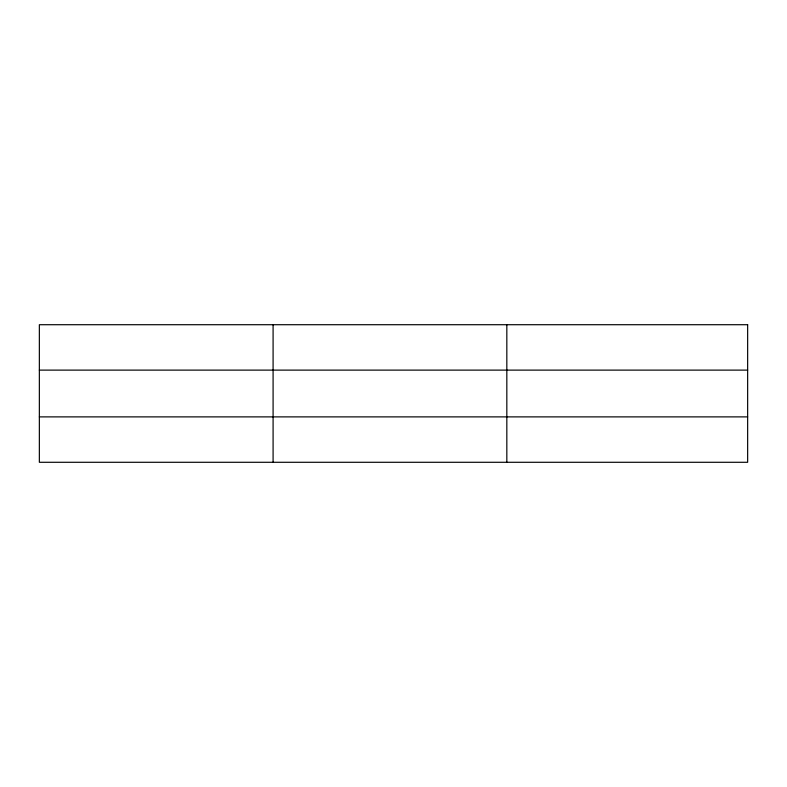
<?xml version="1.0" encoding="UTF-8"?>
<svg xmlns="http://www.w3.org/2000/svg" width="787" height="787" viewBox="0 0 787 787"><rect width="100%" height="100%" fill="white"/><g stroke="black" fill="none" stroke-linecap="round" stroke-linejoin="round"><path stroke-width="1.18" d="M273.089 324.716L273.089 462.284M506.828 324.716L506.828 462.284M39.35 370.116L747.65 370.116M39.35 416.884L747.65 416.884M747.65 324.716L747.65 462.284L39.35 462.284L39.35 324.716L747.65 324.716"/></g></svg>
